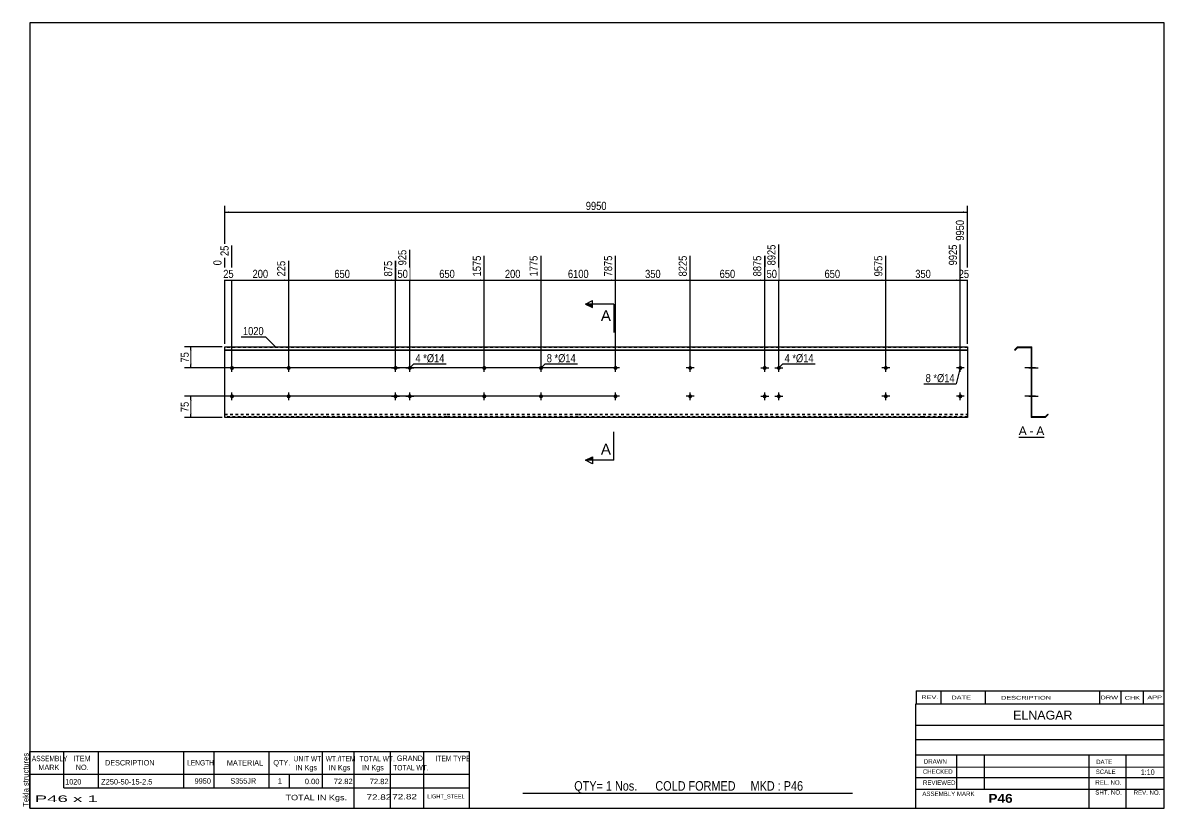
# Model space of a CAD drawing. Header units: millimetres. Extents: x -71 to 331, y -150 to 127.
import ezdxf

# ---------------------------------------------------------------- set-up
doc = ezdxf.new("R2010")
doc.units = ezdxf.units.MM
doc.linetypes.add('DXK_LINE_DOT1', pattern=[1.8814, 0.9407, -0.9407])
doc.styles.add('Arial', font='ARIAL.TTF', dxfattribs={"height": 0.2})
doc.styles.add('Arial Bold', font='ARIALBD.TTF', dxfattribs={"height": 0.2})
doc.styles.add('Arial Narrow', font='ARIALN.TTF', dxfattribs={"height": 0.2})

# ---------------------------------------------------------------- blocks, each defined once
blk = doc.blocks.new('Unknown-629081790-1711')
at = {"color": 5, "linetype": 'Continuous'}
for p, q in [((331.25, 126.75), (-68.75, 126.75)), ((-68.75, 126.75), (-68.75, -150.25)), ((331.25, -150.25), (331.25, 126.75)), ((-68.75, -150.25), (331.25, -150.25))]:
    blk.add_line(p, q, dxfattribs=at)
at = {"color": 174, "linetype": 'Continuous', "style": 'Arial'}
blk.add_text('Tekla structures', height=1.9102, rotation=90, dxfattribs=at).set_placement((-69.25, -149.75))
blk = doc.blocks.new('Unknown-629081790-12 - 1234')
at = {"color": 7, "linetype": 'Continuous'}
blk.add_line((279.94, -19.45), (288.97, -19.45), dxfattribs=at)
at = {"color": 0, "linetype": 'Continuous'}
blk.add_wipeout([(282.79, -18.7), (282.79, -15.5), (279.94, -15.5), (279.94, -18.7)], dxfattribs=at)
blk.add_wipeout([(285.17, -18.7), (285.17, -15.5), (283.75, -15.5), (283.75, -18.7)], dxfattribs=at)
at = {"color": 96, "linetype": 'Continuous', "style": 'Arial'}
blk.add_text('A', height=3.06, dxfattribs=at).set_placement((279.94, -18.7))
at = {"color": 0, "linetype": 'Continuous'}
blk.add_wipeout([(288.97, -18.7), (288.97, -15.5), (286.13, -15.5), (286.13, -18.7)], dxfattribs=at)
at = {"color": 96, "linetype": 'Continuous', "style": 'Arial'}
for s, p in [('A', (286.13, -18.7)), ('-', (283.75, -18.7))]:
    blk.add_text(s, height=3.06, dxfattribs=at).set_placement(p)
blk = doc.blocks.new('Bolt-629081790-1223 - 1203')
at = {"linetype": 'Continuous'}
for points in [[(21.8, 5, -1), (23.2, 5, -1)], [(90.79, 5, -1), (92.19, 5, -1)]]:
    blk.add_hatch(color=3, dxfattribs=at).paths.add_polyline_path(points)
at = {"color": 3, "linetype": 'Continuous'}
for p, q in [((23.9, 5), (21.1, 5)), ((22.5, 3.6), (22.5, 6.4)), ((92.89, 5), (90.09, 5)), ((91.49, 3.6), (91.49, 6.4))]:
    blk.add_line(p, q, dxfattribs=at)
blk = doc.blocks.new('Part-629081790-1218 - 1203')
at = {"color": 2, "linetype": 'Continuous'}
for p, q in [((0, -12.5), (0, 12.5)), ((0, 12.5), (35.6, 12.5)), ((35.7, 12.5), (78.29, 12.5)), ((78.39, 12.5), (124.59, 12.5)), ((124.69, 12.5), (150.88, 12.5)), ((150.98, 12.5), (177.18, 12.5)), ((177.28, 12.5), (219.87, 12.5)), ((219.97, 12.5), (246.17, 12.5)), ((246.27, 12.5), (261.86, 12.5)), ((261.86, 12.5), (261.86, -12.5)), ((0, 11.44), (35.6, 11.44)), ((0, 11.26), (35.6, 11.26)), ((35.7, 11.44), (78.29, 11.44)), ((35.7, 11.26), (78.29, 11.26)), ((78.39, 11.44), (124.59, 11.44)), ((78.39, 11.26), (124.59, 11.26)), ((124.69, 11.44), (150.88, 11.44)), ((124.69, 11.26), (150.88, 11.26)), ((150.98, 11.44), (177.18, 11.44)), ((150.98, 11.26), (177.18, 11.26)), ((177.28, 11.44), (219.87, 11.44)), ((177.28, 11.26), (219.87, 11.26)), ((219.97, 11.44), (246.17, 11.44)), ((219.97, 11.26), (246.17, 11.26)), ((246.27, 11.44), (261.86, 11.44)), ((246.27, 11.26), (261.86, 11.26)), ((35.6, -12.5), (0, -12.5)), ((78.29, -12.5), (35.7, -12.5)), ((124.59, -12.5), (78.39, -12.5)), ((150.88, -12.5), (124.69, -12.5)), ((177.18, -12.5), (150.98, -12.5)), ((219.87, -12.5), (177.28, -12.5)), ((246.17, -12.5), (219.97, -12.5)), ((261.86, -12.5), (246.27, -12.5))]:
    blk.add_line(p, q, dxfattribs=at)
at = {"color": 7, "linetype": 'DXK_LINE_DOT1'}
for p, q in [((35.6, 12.25), (0, 12.25)), ((78.29, 12.25), (35.7, 12.25)), ((124.59, 12.25), (78.39, 12.25)), ((150.88, 12.25), (124.69, 12.25)), ((177.18, 12.25), (150.98, 12.25)), ((219.87, 12.25), (177.28, 12.25)), ((246.17, 12.25), (219.97, 12.25)), ((261.86, 12.25), (246.27, 12.25)), ((0, -11.26), (35.6, -11.26)), ((0, -11.44), (35.6, -11.44)), ((35.7, -11.26), (78.29, -11.26)), ((35.7, -11.44), (78.29, -11.44)), ((78.39, -11.26), (124.59, -11.26)), ((78.39, -11.44), (124.59, -11.44)), ((124.69, -11.26), (150.88, -11.26)), ((124.69, -11.44), (150.88, -11.44)), ((150.98, -11.26), (177.18, -11.26)), ((150.98, -11.44), (177.18, -11.44)), ((177.28, -11.26), (219.87, -11.26)), ((177.28, -11.44), (219.87, -11.44)), ((219.97, -11.26), (246.17, -11.26)), ((219.97, -11.44), (246.17, -11.44)), ((246.27, -11.26), (261.86, -11.26)), ((246.27, -11.44), (261.86, -11.44)), ((35.6, -12.25), (0, -12.25)), ((78.29, -12.25), (35.7, -12.25)), ((124.59, -12.25), (78.39, -12.25)), ((150.88, -12.25), (124.69, -12.25)), ((177.18, -12.25), (150.98, -12.25)), ((219.87, -12.25), (177.28, -12.25)), ((246.17, -12.25), (219.97, -12.25)), ((261.86, -12.25), (246.27, -12.25))]:
    blk.add_line(p, q, dxfattribs=at)
blk = doc.blocks.new('Bolt-629081790-1219 - 1203')
at = {"linetype": 'Continuous'}
for points in [[(189.67, 5, -1), (191.07, 5, -1)], [(194.67, 5, -1), (196.07, 5, -1)], [(189.67, -5, -1), (191.07, -5, -1)], [(194.67, -5, -1), (196.07, -5, -1)]]:
    blk.add_hatch(color=3, dxfattribs=at).paths.add_polyline_path(points)
at = {"color": 3, "linetype": 'Continuous'}
for p, q in [((188.97, 5), (191.77, 5)), ((190.37, 3.6), (190.37, 6.4)), ((193.97, 5), (196.77, 5)), ((195.37, 3.6), (195.37, 6.4)), ((190.37, -6.4), (190.37, -3.6)), ((195.37, -6.4), (195.37, -3.6)), ((188.97, -5), (191.77, -5)), ((193.97, -5), (196.77, -5))]:
    blk.add_line(p, q, dxfattribs=at)
blk = doc.blocks.new('Bolt-629081790-1220 - 1203')
at = {"linetype": 'Continuous'}
for points in [[(163.38, 5, -1), (164.78, 5, -1)], [(232.37, 5, -1), (233.77, 5, -1)]]:
    blk.add_hatch(color=3, dxfattribs=at).paths.add_polyline_path(points)
at = {"color": 3, "linetype": 'Continuous'}
for p, q in [((165.48, 5), (162.68, 5)), ((164.08, 3.6), (164.08, 6.4)), ((234.47, 5), (231.67, 5)), ((233.07, 3.6), (233.07, 6.4))]:
    blk.add_line(p, q, dxfattribs=at)
blk = doc.blocks.new('Bolt-629081790-1221 - 1203')
at = {"linetype": 'Continuous'}
for points in [[(163.38, -5, -1), (164.78, -5, -1)], [(232.37, -5, -1), (233.77, -5, -1)]]:
    blk.add_hatch(color=3, dxfattribs=at).paths.add_polyline_path(points)
at = {"color": 3, "linetype": 'Continuous'}
for p, q in [((164.08, -6.4), (164.08, -3.6)), ((233.07, -6.4), (233.07, -3.6)), ((165.48, -5), (162.68, -5)), ((234.47, -5), (231.67, -5))]:
    blk.add_line(p, q, dxfattribs=at)
blk = doc.blocks.new('Bolt-629081790-1222 - 1203')
at = {"linetype": 'Continuous'}
for points in [[(59.5, 5, -1), (60.9, 5, -1)], [(64.5, 5, -1), (65.9, 5, -1)], [(59.5, -5, -1), (60.9, -5, -1)], [(64.5, -5, -1), (65.9, -5, -1)]]:
    blk.add_hatch(color=3, dxfattribs=at).paths.add_polyline_path(points)
at = {"color": 3, "linetype": 'Continuous'}
for p, q in [((58.8, 5), (61.6, 5)), ((60.2, 3.6), (60.2, 6.4)), ((63.8, 5), (66.6, 5)), ((65.2, 3.6), (65.2, 6.4)), ((60.2, -6.4), (60.2, -3.6)), ((65.2, -6.4), (65.2, -3.6)), ((58.8, -5), (61.6, -5)), ((63.8, -5), (66.6, -5))]:
    blk.add_line(p, q, dxfattribs=at)
blk = doc.blocks.new('Bolt-629081790-1224 - 1203')
at = {"linetype": 'Continuous'}
for points in [[(21.8, -5, -1), (23.2, -5, -1)], [(90.79, -5, -1), (92.19, -5, -1)]]:
    blk.add_hatch(color=3, dxfattribs=at).paths.add_polyline_path(points)
at = {"color": 3, "linetype": 'Continuous'}
for p, q in [((22.5, -6.4), (22.5, -3.6)), ((91.49, -6.4), (91.49, -3.6)), ((23.9, -5), (21.1, -5)), ((92.89, -5), (90.09, -5))]:
    blk.add_line(p, q, dxfattribs=at)
blk = doc.blocks.new('Bolt-629081790-1225 - 1203')
at = {"linetype": 'Continuous'}
for points in [[(1.8, 5, -1), (3.2, 5, -1)], [(110.79, 5, -1), (112.19, 5, -1)]]:
    blk.add_hatch(color=3, dxfattribs=at).paths.add_polyline_path(points)
at = {"color": 3, "linetype": 'Continuous'}
for p, q in [((3.9, 5), (1.1, 5)), ((2.5, 3.6), (2.5, 6.4)), ((112.89, 5), (110.09, 5)), ((111.49, 3.6), (111.49, 6.4))]:
    blk.add_line(p, q, dxfattribs=at)
blk = doc.blocks.new('Bolt-629081790-1226 - 1203')
at = {"linetype": 'Continuous'}
for points in [[(1.8, -5, -1), (3.2, -5, -1)], [(110.79, -5, -1), (112.19, -5, -1)]]:
    blk.add_hatch(color=3, dxfattribs=at).paths.add_polyline_path(points)
at = {"color": 3, "linetype": 'Continuous'}
for p, q in [((2.5, -6.4), (2.5, -3.6)), ((111.49, -6.4), (111.49, -3.6)), ((3.9, -5), (1.1, -5)), ((112.89, -5), (110.09, -5))]:
    blk.add_line(p, q, dxfattribs=at)
blk = doc.blocks.new('Bolt-629081790-1227 - 1203')
at = {"linetype": 'Continuous'}
for points in [[(137.08, 5, -1), (138.48, 5, -1)], [(258.66, 5, -1), (260.06, 5, -1)]]:
    blk.add_hatch(color=3, dxfattribs=at).paths.add_polyline_path(points)
at = {"color": 3, "linetype": 'Continuous'}
for p, q in [((139.18, 5), (136.38, 5)), ((137.78, 3.6), (137.78, 6.4)), ((260.76, 5), (257.96, 5)), ((259.36, 3.6), (259.36, 6.4))]:
    blk.add_line(p, q, dxfattribs=at)
blk = doc.blocks.new('Bolt-629081790-1228 - 1203')
at = {"linetype": 'Continuous'}
for points in [[(137.08, -5, -1), (138.48, -5, -1)], [(258.66, -5, -1), (260.06, -5, -1)]]:
    blk.add_hatch(color=3, dxfattribs=at).paths.add_polyline_path(points)
at = {"color": 3, "linetype": 'Continuous'}
for p, q in [((137.78, -6.4), (137.78, -3.6)), ((259.36, -6.4), (259.36, -3.6)), ((139.18, -5), (136.38, -5)), ((260.76, -5), (257.96, -5))]:
    blk.add_line(p, q, dxfattribs=at)
blk = doc.blocks.new('Bolt-629081790-1240 - 1234')
at = {"linetype": 'Continuous'}
for points in [[(284.33, 5.7), (284.33, 4.3), (284.58, 4.3), (284.58, 5.7)], [(284.33, 5.7), (284.33, 4.3), (284.58, 4.3), (284.58, 5.7)], [(284.33, -4.3), (284.33, -5.7), (284.58, -5.7), (284.58, -4.3)], [(284.33, -4.3), (284.33, -5.7), (284.58, -5.7), (284.58, -4.3)]]:
    blk.add_hatch(color=3, dxfattribs=at).paths.add_polyline_path(points)
at = {"color": 3, "linetype": 'Continuous'}
for p, q in [((285.88, 5), (282.08, 5)), ((285.88, 5), (282.08, 5)), ((284.58, 5.7), (284.33, 5.7)), ((284.58, 5.7), (284.33, 5.7)), ((284.58, 4.3), (284.33, 4.3)), ((284.58, 4.3), (284.33, 4.3)), ((285.88, -5), (282.08, -5)), ((285.88, -5), (282.08, -5)), ((284.58, -4.3), (284.33, -4.3)), ((284.58, -4.3), (284.33, -4.3)), ((284.58, -5.7), (284.33, -5.7)), ((284.58, -5.7), (284.33, -5.7))]:
    blk.add_line(p, q, dxfattribs=at)
blk = doc.blocks.new('Part-629081790-1236 - 1234')
at = {"color": 2, "linetype": 'Continuous'}
for p, q in [((279.58, 12.5), (278.52, 11.44)), ((279.68, 12.25), (278.7, 11.26)), ((279.58, 12.5), (284.58, 12.5)), ((279.68, 12.25), (284.33, 12.25)), ((284.33, 12.25), (284.33, -12.5)), ((284.58, -12.25), (284.58, 12.5)), ((278.52, 11.44), (278.7, 11.26)), ((289.23, -12.25), (290.22, -11.26)), ((289.33, -12.5), (290.39, -11.44)), ((290.39, -11.44), (290.22, -11.26)), ((289.33, -12.5), (284.33, -12.5)), ((289.23, -12.25), (284.58, -12.25))]:
    blk.add_line(p, q, dxfattribs=at)
blk = doc.blocks.new('Bolt-629081790-1237 - 1234')
at = {"linetype": 'Continuous'}
for points in [[(284.33, 5.7), (284.33, 4.3), (284.58, 4.3), (284.58, 5.7)], [(284.33, 5.7), (284.33, 4.3), (284.58, 4.3), (284.58, 5.7)], [(284.33, -4.3), (284.33, -5.7), (284.58, -5.7), (284.58, -4.3)], [(284.33, -4.3), (284.33, -5.7), (284.58, -5.7), (284.58, -4.3)]]:
    blk.add_hatch(color=3, dxfattribs=at).paths.add_polyline_path(points)
at = {"color": 3, "linetype": 'Continuous'}
for p, q in [((285.88, 5), (282.08, 5)), ((285.88, 5), (282.08, 5)), ((284.58, 5.7), (284.33, 5.7)), ((284.58, 5.7), (284.33, 5.7)), ((284.58, 4.3), (284.33, 4.3)), ((284.58, 4.3), (284.33, 4.3)), ((285.88, -5), (282.08, -5)), ((285.88, -5), (282.08, -5)), ((284.58, -4.3), (284.33, -4.3)), ((284.58, -4.3), (284.33, -4.3)), ((284.58, -5.7), (284.33, -5.7)), ((284.58, -5.7), (284.33, -5.7))]:
    blk.add_line(p, q, dxfattribs=at)
blk = doc.blocks.new('Bolt-629081790-1238 - 1234')
at = {"linetype": 'Continuous'}
blk.add_hatch(color=3, dxfattribs=at).paths.add_polyline_path([(284.33, 5.7), (284.33, 4.3), (284.58, 4.3), (284.58, 5.7)])
blk.add_hatch(color=3, dxfattribs=at).paths.add_polyline_path([(284.33, 5.7), (284.33, 4.3), (284.58, 4.3), (284.58, 5.7)])
at = {"color": 3, "linetype": 'Continuous'}
for p, q in [((283.53, 5), (286.83, 5)), ((283.53, 5), (286.83, 5)), ((284.33, 5.7), (284.58, 5.7)), ((284.33, 5.7), (284.58, 5.7)), ((284.33, 4.3), (284.58, 4.3)), ((284.33, 4.3), (284.58, 4.3))]:
    blk.add_line(p, q, dxfattribs=at)
blk = doc.blocks.new('Bolt-629081790-1239 - 1234')
at = {"linetype": 'Continuous'}
blk.add_hatch(color=3, dxfattribs=at).paths.add_polyline_path([(284.33, -4.3), (284.33, -5.7), (284.58, -5.7), (284.58, -4.3)])
blk.add_hatch(color=3, dxfattribs=at).paths.add_polyline_path([(284.33, -4.3), (284.33, -5.7), (284.58, -5.7), (284.58, -4.3)])
at = {"color": 3, "linetype": 'Continuous'}
for p, q in [((283.53, -5), (286.83, -5)), ((283.53, -5), (286.83, -5)), ((284.33, -4.3), (284.58, -4.3)), ((284.33, -4.3), (284.58, -4.3)), ((284.33, -5.7), (284.58, -5.7)), ((284.33, -5.7), (284.58, -5.7))]:
    blk.add_line(p, q, dxfattribs=at)
blk = doc.blocks.new('Bolt-629081790-1241 - 1234')
at = {"linetype": 'Continuous'}
blk.add_hatch(color=3, dxfattribs=at).paths.add_polyline_path([(284.33, 5.7), (284.33, 4.3), (284.58, 4.3), (284.58, 5.7)])
blk.add_hatch(color=3, dxfattribs=at).paths.add_polyline_path([(284.33, 5.7), (284.33, 4.3), (284.58, 4.3), (284.58, 5.7)])
at = {"color": 3, "linetype": 'Continuous'}
for p, q in [((283.53, 5), (286.83, 5)), ((283.53, 5), (286.83, 5)), ((284.33, 5.7), (284.58, 5.7)), ((284.33, 5.7), (284.58, 5.7)), ((284.33, 4.3), (284.58, 4.3)), ((284.33, 4.3), (284.58, 4.3))]:
    blk.add_line(p, q, dxfattribs=at)
blk = doc.blocks.new('Bolt-629081790-1242 - 1234')
at = {"linetype": 'Continuous'}
blk.add_hatch(color=3, dxfattribs=at).paths.add_polyline_path([(284.33, -4.3), (284.33, -5.7), (284.58, -5.7), (284.58, -4.3)])
blk.add_hatch(color=3, dxfattribs=at).paths.add_polyline_path([(284.33, -4.3), (284.33, -5.7), (284.58, -5.7), (284.58, -4.3)])
at = {"color": 3, "linetype": 'Continuous'}
for p, q in [((283.53, -5), (286.83, -5)), ((283.53, -5), (286.83, -5)), ((284.33, -4.3), (284.58, -4.3)), ((284.33, -4.3), (284.58, -4.3)), ((284.33, -5.7), (284.58, -5.7)), ((284.33, -5.7), (284.58, -5.7))]:
    blk.add_line(p, q, dxfattribs=at)
blk = doc.blocks.new('Bolt-629081790-1243 - 1234')
at = {"linetype": 'Continuous'}
blk.add_hatch(color=3, dxfattribs=at).paths.add_polyline_path([(284.33, 5.7), (284.33, 4.3), (284.58, 4.3), (284.58, 5.7)])
blk.add_hatch(color=3, dxfattribs=at).paths.add_polyline_path([(284.33, 5.7), (284.33, 4.3), (284.58, 4.3), (284.58, 5.7)])
at = {"color": 3, "linetype": 'Continuous'}
for p, q in [((283.53, 5), (286.83, 5)), ((283.53, 5), (286.83, 5)), ((284.33, 5.7), (284.58, 5.7)), ((284.33, 5.7), (284.58, 5.7)), ((284.33, 4.3), (284.58, 4.3)), ((284.33, 4.3), (284.58, 4.3))]:
    blk.add_line(p, q, dxfattribs=at)
blk = doc.blocks.new('Bolt-629081790-1244 - 1234')
at = {"linetype": 'Continuous'}
blk.add_hatch(color=3, dxfattribs=at).paths.add_polyline_path([(284.33, -4.3), (284.33, -5.7), (284.58, -5.7), (284.58, -4.3)])
blk.add_hatch(color=3, dxfattribs=at).paths.add_polyline_path([(284.33, -4.3), (284.33, -5.7), (284.58, -5.7), (284.58, -4.3)])
at = {"color": 3, "linetype": 'Continuous'}
for p, q in [((283.53, -5), (286.83, -5)), ((283.53, -5), (286.83, -5)), ((284.33, -4.3), (284.58, -4.3)), ((284.33, -4.3), (284.58, -4.3)), ((284.33, -5.7), (284.58, -5.7)), ((284.33, -5.7), (284.58, -5.7))]:
    blk.add_line(p, q, dxfattribs=at)
blk = doc.blocks.new('Bolt-629081790-1245 - 1234')
at = {"linetype": 'Continuous'}
blk.add_hatch(color=3, dxfattribs=at).paths.add_polyline_path([(284.33, 5.7), (284.33, 4.3), (284.58, 4.3), (284.58, 5.7)])
blk.add_hatch(color=3, dxfattribs=at).paths.add_polyline_path([(284.33, 5.7), (284.33, 4.3), (284.58, 4.3), (284.58, 5.7)])
at = {"color": 3, "linetype": 'Continuous'}
for p, q in [((283.53, 5), (286.83, 5)), ((283.53, 5), (286.83, 5)), ((284.33, 5.7), (284.58, 5.7)), ((284.33, 5.7), (284.58, 5.7)), ((284.33, 4.3), (284.58, 4.3)), ((284.33, 4.3), (284.58, 4.3))]:
    blk.add_line(p, q, dxfattribs=at)
blk = doc.blocks.new('Bolt-629081790-1246 - 1234')
at = {"linetype": 'Continuous'}
blk.add_hatch(color=3, dxfattribs=at).paths.add_polyline_path([(284.33, -4.3), (284.33, -5.7), (284.58, -5.7), (284.58, -4.3)])
blk.add_hatch(color=3, dxfattribs=at).paths.add_polyline_path([(284.33, -4.3), (284.33, -5.7), (284.58, -5.7), (284.58, -4.3)])
at = {"color": 3, "linetype": 'Continuous'}
for p, q in [((283.53, -5), (286.83, -5)), ((283.53, -5), (286.83, -5)), ((284.33, -4.3), (284.58, -4.3)), ((284.33, -4.3), (284.58, -4.3)), ((284.33, -5.7), (284.58, -5.7)), ((284.33, -5.7), (284.58, -5.7))]:
    blk.add_line(p, q, dxfattribs=at)
blk = doc.blocks.new('StraightDimension-629081790-1346 - 1203')
at = {"linetype": 'Continuous'}
for points in [[(1.5, 59.75), (0, 60), (1.5, 60.25)], [(260.36, 60.25), (261.86, 60), (260.36, 59.75)]]:
    blk.add_hatch(color=7, dxfattribs=at).paths.add_polyline_path(points)
at = {"color": 7, "linetype": 'Continuous'}
for p, q in [((0, 13.5), (0, 62.25)), ((261.86, 13.5), (261.86, 62.25)), ((0, 60), (261.86, 60))]:
    blk.add_line(p, q, dxfattribs=at)
at = {"color": 0}
blk.add_wipeout([(135.19, 60.15), (135.19, 64.35), (126.68, 64.35), (126.68, 60.15)], dxfattribs=at)
at = {"color": 3, "style": 'Arial Narrow'}
blk.add_text('9950', height=2.863, dxfattribs=at).set_placement((127.28, 60.75))
blk = doc.blocks.new('StraightDimension-629081790-1263 - 1203')
at = {"linetype": 'Continuous'}
blk.add_hatch(color=7, dxfattribs=at).paths.add_polyline_path([(260.36, 36.25), (261.86, 36), (260.36, 35.75)])
at = {"color": 7, "linetype": 'Continuous'}
for p, q in [((261.86, 13.5), (261.86, 57.21)), ((259.36, 6), (259.36, 48.51)), ((259.36, 36), (261.86, 36))]:
    blk.add_line(p, q, dxfattribs=at)
at = {"color": 0, "linetype": 'Continuous'}
blk.add_wipeout([(261.26, 57.81), (257.06, 57.81), (257.06, 49.3), (261.26, 49.3)], dxfattribs=at)
at = {"color": 0}
blk.add_wipeout([(263.04, 36.15), (263.04, 40.35), (258.19, 40.35), (258.19, 36.15)], dxfattribs=at)
at = {"color": 3, "linetype": 'Continuous', "style": 'Arial Narrow'}
blk.add_text('9950', height=2.863, rotation=90.0002, dxfattribs=at).set_placement((260.66, 49.9))
at = {"color": 3, "style": 'Arial Narrow'}
blk.add_text('25', height=2.863, dxfattribs=at).set_placement((258.79, 36.75))
blk = doc.blocks.new('StraightDimension-629081790-1264 - 1203')
at = {"linetype": 'Continuous'}
blk.add_hatch(color=7, dxfattribs=at).paths.add_polyline_path([(257.86, 36.25), (259.36, 36), (257.86, 35.75)])
at = {"color": 7, "linetype": 'Continuous'}
for p, q in [((259.36, 6), (259.36, 48.51)), ((233.07, 6), (233.07, 44.61)), ((233.07, 36), (259.36, 36))]:
    blk.add_line(p, q, dxfattribs=at)
at = {"color": 0, "linetype": 'Continuous'}
blk.add_wipeout([(258.76, 49.11), (254.56, 49.11), (254.56, 40.6), (258.76, 40.6)], dxfattribs=at)
at = {"color": 0}
blk.add_wipeout([(249.56, 36.15), (249.56, 40.35), (242.87, 40.35), (242.87, 36.15)], dxfattribs=at)
at = {"color": 3, "linetype": 'Continuous', "style": 'Arial Narrow'}
blk.add_text('9925', height=2.863, rotation=90.0002, dxfattribs=at).set_placement((258.16, 41.2))
at = {"color": 3, "style": 'Arial Narrow'}
blk.add_text('350', height=2.863, dxfattribs=at).set_placement((243.47, 36.75))
blk = doc.blocks.new('StraightDimension-629081790-1265 - 1203')
at = {"linetype": 'Continuous'}
blk.add_hatch(color=7, dxfattribs=at).paths.add_polyline_path([(231.57, 36.25), (233.07, 36), (231.57, 35.75)])
at = {"color": 7, "linetype": 'Continuous'}
for p, q in [((195.37, 6), (195.37, 48.51)), ((233.07, 6), (233.07, 44.61)), ((195.37, 36), (233.07, 36))]:
    blk.add_line(p, q, dxfattribs=at)
at = {"color": 0, "linetype": 'Continuous'}
blk.add_wipeout([(232.47, 45.21), (228.27, 45.21), (228.27, 36.7), (232.47, 36.7)], dxfattribs=at)
at = {"color": 0}
blk.add_wipeout([(217.56, 36.15), (217.56, 40.35), (210.88, 40.35), (210.88, 36.15)], dxfattribs=at)
at = {"color": 3, "linetype": 'Continuous', "style": 'Arial Narrow'}
blk.add_text('9575', height=2.863, rotation=90.0002, dxfattribs=at).set_placement((231.87, 37.3))
at = {"color": 3, "style": 'Arial Narrow'}
blk.add_text('650', height=2.863, dxfattribs=at).set_placement((211.48, 36.75))
blk = doc.blocks.new('StraightDimension-629081790-1266 - 1203')
at = {"linetype": 'Continuous'}
blk.add_hatch(color=7, dxfattribs=at).paths.add_polyline_path([(193.87, 36.25), (195.37, 36), (193.87, 35.75)])
at = {"color": 7, "linetype": 'Continuous'}
for p, q in [((195.37, 6), (195.37, 48.51)), ((190.37, 6), (190.37, 44.61)), ((190.37, 36), (195.37, 36))]:
    blk.add_line(p, q, dxfattribs=at)
at = {"color": 0}
blk.add_wipeout([(195.3, 36.15), (195.3, 40.35), (190.44, 40.35), (190.44, 36.15)], dxfattribs=at)
at = {"color": 0, "linetype": 'Continuous'}
blk.add_wipeout([(194.77, 49.11), (190.57, 49.11), (190.57, 40.6), (194.77, 40.6)], dxfattribs=at)
at = {"color": 3, "linetype": 'Continuous', "style": 'Arial Narrow'}
blk.add_text('8925', height=2.863, rotation=90.0002, dxfattribs=at).set_placement((194.17, 41.2))
at = {"color": 3, "style": 'Arial Narrow'}
blk.add_text('50', height=2.863, dxfattribs=at).set_placement((191.04, 36.75))
blk = doc.blocks.new('StraightDimension-629081790-1332 - 1203')
at = {"linetype": 'Continuous'}
for points in [[(-12.25, 11), (-12, 12.5), (-11.75, 11)], [(-11.75, 6.5), (-12, 5), (-12.25, 6.5)]]:
    blk.add_hatch(color=7, dxfattribs=at).paths.add_polyline_path(points)
at = {"color": 7, "linetype": 'Continuous'}
for p, q in [((-1, 12.5), (-14.25, 12.5)), ((-12, 5), (-12, 12.5)), ((136.78, 5), (-14.25, 5))]:
    blk.add_line(p, q, dxfattribs=at)
at = {"color": 0}
blk.add_wipeout([(-12.15, 11.18), (-16.35, 11.18), (-16.35, 6.32), (-12.15, 6.32)], dxfattribs=at)
at = {"color": 3, "style": 'Arial Narrow'}
blk.add_text('75', height=2.863, rotation=90.0002, dxfattribs=at).set_placement((-12.75, 6.92))
blk = doc.blocks.new('StraightDimension-629081790-1267 - 1203')
at = {"linetype": 'Continuous'}
blk.add_hatch(color=7, dxfattribs=at).paths.add_polyline_path([(188.87, 36.25), (190.37, 36), (188.87, 35.75)])
at = {"color": 7, "linetype": 'Continuous'}
for p, q in [((164.08, 6), (164.08, 44.61)), ((190.37, 6), (190.37, 44.61)), ((164.08, 36), (190.37, 36))]:
    blk.add_line(p, q, dxfattribs=at)
at = {"color": 0, "linetype": 'Continuous'}
blk.add_wipeout([(189.77, 45.21), (185.57, 45.21), (185.57, 36.7), (189.77, 36.7)], dxfattribs=at)
at = {"color": 0}
blk.add_wipeout([(180.57, 36.15), (180.57, 40.35), (173.88, 40.35), (173.88, 36.15)], dxfattribs=at)
at = {"color": 3, "linetype": 'Continuous', "style": 'Arial Narrow'}
blk.add_text('8875', height=2.863, rotation=90.0002, dxfattribs=at).set_placement((189.17, 37.3))
at = {"color": 3, "style": 'Arial Narrow'}
blk.add_text('650', height=2.863, dxfattribs=at).set_placement((174.48, 36.75))
blk = doc.blocks.new('StraightDimension-629081790-1268 - 1203')
at = {"linetype": 'Continuous'}
blk.add_hatch(color=7, dxfattribs=at).paths.add_polyline_path([(162.58, 36.25), (164.08, 36), (162.58, 35.75)])
at = {"color": 7, "linetype": 'Continuous'}
for p, q in [((137.78, 6), (137.78, 44.61)), ((164.08, 6), (164.08, 44.61)), ((137.78, 36), (164.08, 36))]:
    blk.add_line(p, q, dxfattribs=at)
at = {"color": 0, "linetype": 'Continuous'}
blk.add_wipeout([(163.48, 45.21), (159.28, 45.21), (159.28, 36.7), (163.48, 36.7)], dxfattribs=at)
at = {"color": 0}
blk.add_wipeout([(154.27, 36.15), (154.27, 40.35), (147.59, 40.35), (147.59, 36.15)], dxfattribs=at)
at = {"color": 3, "linetype": 'Continuous', "style": 'Arial Narrow'}
blk.add_text('8225', height=2.863, rotation=90.0002, dxfattribs=at).set_placement((162.88, 37.3))
at = {"color": 3, "style": 'Arial Narrow'}
blk.add_text('350', height=2.863, dxfattribs=at).set_placement((148.19, 36.75))
blk = doc.blocks.new('StraightDimension-629081790-1269 - 1203')
at = {"linetype": 'Continuous'}
blk.add_hatch(color=7, dxfattribs=at).paths.add_polyline_path([(136.28, 36.25), (137.78, 36), (136.28, 35.75)])
at = {"color": 7, "linetype": 'Continuous'}
for p, q in [((111.49, 6), (111.49, 44.61)), ((137.78, 6), (137.78, 44.61)), ((111.49, 36), (137.78, 36))]:
    blk.add_line(p, q, dxfattribs=at)
at = {"color": 0, "linetype": 'Continuous'}
blk.add_wipeout([(137.18, 45.21), (132.98, 45.21), (132.98, 36.7), (137.18, 36.7)], dxfattribs=at)
at = {"color": 0}
blk.add_wipeout([(128.89, 36.15), (128.89, 40.35), (120.38, 40.35), (120.38, 36.15)], dxfattribs=at)
at = {"color": 3, "linetype": 'Continuous', "style": 'Arial Narrow'}
blk.add_text('7875', height=2.863, rotation=90.0002, dxfattribs=at).set_placement((136.58, 37.3))
at = {"color": 3, "style": 'Arial Narrow'}
blk.add_text('6100', height=2.863, dxfattribs=at).set_placement((120.98, 36.75))
blk = doc.blocks.new('StraightDimension-629081790-1270 - 1203')
at = {"linetype": 'Continuous'}
blk.add_hatch(color=7, dxfattribs=at).paths.add_polyline_path([(109.99, 36.25), (111.49, 36), (109.99, 35.75)])
at = {"color": 7, "linetype": 'Continuous'}
for p, q in [((91.49, 6), (91.49, 44.61)), ((111.49, 6), (111.49, 44.61)), ((91.49, 36), (111.49, 36))]:
    blk.add_line(p, q, dxfattribs=at)
at = {"color": 0}
blk.add_wipeout([(104.83, 36.15), (104.83, 40.35), (98.15, 40.35), (98.15, 36.15)], dxfattribs=at)
at = {"color": 3, "style": 'Arial Narrow'}
blk.add_text('200', height=2.863, dxfattribs=at).set_placement((98.75, 36.75))
at = {"color": 0, "linetype": 'Continuous'}
blk.add_wipeout([(110.89, 45.21), (106.69, 45.21), (106.69, 36.7), (110.89, 36.7)], dxfattribs=at)
at = {"color": 3, "linetype": 'Continuous', "style": 'Arial Narrow'}
blk.add_text('1775', height=2.863, rotation=90.0002, dxfattribs=at).set_placement((110.29, 37.3))
blk = doc.blocks.new('StraightDimension-629081790-1271 - 1203')
at = {"linetype": 'Continuous'}
blk.add_hatch(color=7, dxfattribs=at).paths.add_polyline_path([(89.99, 36.25), (91.49, 36), (89.99, 35.75)])
at = {"color": 7, "linetype": 'Continuous'}
for p, q in [((65.2, 6), (65.2, 46.68)), ((91.49, 6), (91.49, 44.61)), ((65.2, 36), (91.49, 36))]:
    blk.add_line(p, q, dxfattribs=at)
at = {"color": 0, "linetype": 'Continuous'}
blk.add_wipeout([(90.89, 45.21), (86.69, 45.21), (86.69, 36.7), (90.89, 36.7)], dxfattribs=at)
at = {"color": 0}
blk.add_wipeout([(81.69, 36.15), (81.69, 40.35), (75, 40.35), (75, 36.15)], dxfattribs=at)
at = {"color": 3, "linetype": 'Continuous', "style": 'Arial Narrow'}
blk.add_text('1575', height=2.863, rotation=90.0002, dxfattribs=at).set_placement((90.29, 37.3))
at = {"color": 3, "style": 'Arial Narrow'}
blk.add_text('650', height=2.863, dxfattribs=at).set_placement((75.6, 36.75))
blk = doc.blocks.new('StraightDimension-629081790-1272 - 1203')
at = {"linetype": 'Continuous'}
blk.add_hatch(color=7, dxfattribs=at).paths.add_polyline_path([(63.7, 36.25), (65.2, 36), (63.7, 35.75)])
at = {"color": 7, "linetype": 'Continuous'}
for p, q in [((65.2, 6), (65.2, 46.68)), ((60.2, 6), (60.2, 42.78)), ((60.2, 36), (65.2, 36))]:
    blk.add_line(p, q, dxfattribs=at)
at = {"color": 0}
blk.add_wipeout([(65.13, 36.15), (65.13, 40.35), (60.27, 40.35), (60.27, 36.15)], dxfattribs=at)
at = {"color": 0, "linetype": 'Continuous'}
blk.add_wipeout([(64.6, 47.28), (60.4, 47.28), (60.4, 40.6), (64.6, 40.6)], dxfattribs=at)
at = {"color": 3, "linetype": 'Continuous', "style": 'Arial Narrow'}
blk.add_text('925', height=2.863, rotation=90.0002, dxfattribs=at).set_placement((64, 41.2))
at = {"color": 3, "style": 'Arial Narrow'}
blk.add_text('50', height=2.863, dxfattribs=at).set_placement((60.87, 36.75))
blk = doc.blocks.new('StraightDimension-629081790-1273 - 1203')
at = {"linetype": 'Continuous'}
blk.add_hatch(color=7, dxfattribs=at).paths.add_polyline_path([(58.7, 36.25), (60.2, 36), (58.7, 35.75)])
at = {"color": 7, "linetype": 'Continuous'}
for p, q in [((22.5, 6), (22.5, 42.78)), ((60.2, 6), (60.2, 42.78)), ((22.5, 36), (60.2, 36))]:
    blk.add_line(p, q, dxfattribs=at)
at = {"color": 0}
blk.add_wipeout([(44.69, 36.15), (44.69, 40.35), (38.01, 40.35), (38.01, 36.15)], dxfattribs=at)
at = {"color": 0, "linetype": 'Continuous'}
blk.add_wipeout([(59.6, 43.38), (55.4, 43.38), (55.4, 36.7), (59.6, 36.7)], dxfattribs=at)
at = {"color": 3, "linetype": 'Continuous', "style": 'Arial Narrow'}
blk.add_text('875', height=2.863, rotation=90.0002, dxfattribs=at).set_placement((59, 37.3))
at = {"color": 3, "style": 'Arial Narrow'}
blk.add_text('650', height=2.863, dxfattribs=at).set_placement((38.61, 36.75))
blk = doc.blocks.new('StraightDimension-629081790-1274 - 1203')
at = {"linetype": 'Continuous'}
blk.add_hatch(color=7, dxfattribs=at).paths.add_polyline_path([(21, 36.25), (22.5, 36), (21, 35.75)])
at = {"color": 7, "linetype": 'Continuous'}
for p, q in [((2.5, 6), (2.5, 48.16)), ((22.5, 6), (22.5, 42.78)), ((2.5, 36), (22.5, 36))]:
    blk.add_line(p, q, dxfattribs=at)
at = {"color": 0}
blk.add_wipeout([(15.84, 36.15), (15.84, 40.35), (9.16, 40.35), (9.16, 36.15)], dxfattribs=at)
at = {"color": 3, "style": 'Arial Narrow'}
blk.add_text('200', height=2.863, dxfattribs=at).set_placement((9.76, 36.75))
at = {"color": 0, "linetype": 'Continuous'}
blk.add_wipeout([(21.9, 43.38), (17.7, 43.38), (17.7, 36.7), (21.9, 36.7)], dxfattribs=at)
at = {"color": 3, "linetype": 'Continuous', "style": 'Arial Narrow'}
blk.add_text('225', height=2.863, rotation=90.0002, dxfattribs=at).set_placement((21.3, 37.3))
blk = doc.blocks.new('StraightDimension-629081790-1340 - 1203')
at = {"linetype": 'Continuous'}
for points in [[(-12.25, -6.5), (-12, -5), (-11.75, -6.5)], [(-11.75, -11), (-12, -12.5), (-12.25, -11)]]:
    blk.add_hatch(color=7, dxfattribs=at).paths.add_polyline_path(points)
at = {"color": 7, "linetype": 'Continuous'}
for p, q in [((136.78, -5), (-14.25, -5)), ((-12, -12.5), (-12, -5)), ((-1, -12.5), (-14.25, -12.5))]:
    blk.add_line(p, q, dxfattribs=at)
at = {"color": 0}
blk.add_wipeout([(-12.15, -6.32), (-16.35, -6.32), (-16.35, -11.18), (-12.15, -11.18)], dxfattribs=at)
at = {"color": 3, "style": 'Arial Narrow'}
blk.add_text('75', height=2.863, rotation=90.0002, dxfattribs=at).set_placement((-12.75, -10.58))
blk = doc.blocks.new('StraightDimension-629081790-1275 - 1203')
at = {"linetype": 'Continuous'}
blk.add_hatch(color=7, dxfattribs=at).paths.add_polyline_path([(1, 36.25), (2.5, 36), (1, 35.75)])
at = {"color": 7, "linetype": 'Continuous'}
for p, q in [((2.5, 6), (2.5, 48.16)), ((0, 13.5), (0, 43.03)), ((0, 36), (2.5, 36))]:
    blk.add_line(p, q, dxfattribs=at)
at = {"color": 0, "linetype": 'Continuous'}
blk.add_wipeout([(1.9, 48.76), (-2.3, 48.76), (-2.3, 43.9), (1.9, 43.9)], dxfattribs=at)
at = {"color": 0}
blk.add_wipeout([(3.68, 36.15), (3.68, 40.35), (-1.18, 40.35), (-1.18, 36.15)], dxfattribs=at)
at = {"color": 0, "linetype": 'Continuous'}
blk.add_wipeout([(-0.6, 43.63), (-4.8, 43.63), (-4.8, 40.6), (-0.6, 40.6)], dxfattribs=at)
at = {"color": 3, "linetype": 'Continuous', "style": 'Arial Narrow'}
for s, height, p in [('25', 2.863, (1.3, 44.5)), ('0', 2.86, (-1.2, 41.2))]:
    blk.add_text(s, height=height, rotation=90.0002, dxfattribs=at).set_placement(p)
at = {"color": 3, "style": 'Arial Narrow'}
blk.add_text('25', height=2.863, dxfattribs=at).set_placement((-0.58, 36.75))
blk = doc.blocks.new('CBS_BOM-629081790-1767')
at = {"color": 7, "linetype": 'Continuous'}
for p, q in [((-68.78, -138.28), (-68.78, -130.28)), ((-68.78, -130.28), (86.14, -130.28)), ((-56.78, -138.28), (-56.78, -130.28)), ((-44.59, -138.28), (-44.59, -130.28)), ((-14.43, -138.28), (-14.43, -130.28)), ((-3.75, -138.28), (-3.75, -130.28)), ((15.57, -138.28), (15.57, -130.28)), ((34.37, -138.28), (34.37, -130.28)), ((45.58, -138.28), (45.58, -130.28)), ((58.37, -138.28), (58.37, -130.28)), ((70.12, -138.28), (70.12, -130.28)), ((86.14, -130.29), (86.14, -138.27)), ((-68.78, -138.28), (86.14, -138.28)), ((-68.78, -143.08), (-68.78, -138.28)), ((-56.78, -143.08), (-56.78, -138.28)), ((-44.59, -143.08), (-44.59, -138.28)), ((-14.43, -143.08), (-14.43, -138.28)), ((-3.75, -143.08), (-3.75, -138.28)), ((15.57, -143.08), (15.57, -138.28)), ((22.83, -143.08), (22.83, -138.28)), ((34.37, -143.08), (34.37, -138.28)), ((45.58, -143.08), (45.58, -138.28)), ((58.37, -143.08), (58.37, -138.28)), ((70.14, -143.08), (70.14, -138.28)), ((86.14, -138.28), (86.14, -143.08)), ((-68.78, -150.28), (-68.78, -143.1)), ((-56.78, -143.08), (86.14, -143.08)), ((45.58, -150.28), (45.58, -143.1)), ((58.37, -150.28), (58.37, -143.1)), ((70.18, -150.28), (70.18, -143.1)), ((86.14, -143.08), (86.14, -150.28)), ((-68.78, -150.28), (86.14, -150.28))]:
    blk.add_line(p, q, dxfattribs=at)
at = {"color": 3, "linetype": 'Continuous', "style": 'Arial'}
for s, height, width, p in [('ASSEMBLY', 1.91, 0.7, (-68.1, -133.71)), ('ITEM', 1.91, 0.8, (-53.45, -133.71)), ('UNIT WT.', 1.91, 0.7, (24.26, -133.78)), ('WT./ITEM', 1.91, 0.7, (35.55, -133.78)), ('TOTAL WT.', 1.91, 0.7, (47.49, -133.78)), ('GRAND', 1.91, 0.8, (60.64, -133.62)), ('ITEM TYPE', 1.91, 0.7, (74.28, -133.7)), ('MARK', 1.91, 0.8, (-65.78, -136.84)), ('NO.', 1.91, 0.8, (-52.6, -136.84)), ('DESCRIPTION', 1.9102, 0.8, (-42.27, -135.21)), ('LENGTH', 1.91, 0.7, (-13.32, -135.21)), ('MATERIAL', 1.91, 0.8, (0.7, -135.26)), ('QTY.', 1.91, 0.8, (17.09, -135.18)), ('IN Kgs', 1.91, 0.8, (24.84, -136.92)), ('IN Kgs', 1.91, 0.8, (36.59, -136.92)), ('IN Kgs', 1.91, 0.8, (48.38, -136.92)), ('TOTAL WT.', 1.91, 0.7, (59.38, -136.96))]:
    blk.add_text(s, height=height, dxfattribs=dict(at, width=width)).set_placement(p)
at = {"color": 7, "linetype": 'Continuous', "style": 'Arial'}
for s, height, width, p in [('1020', 1.91, 0.8, (-56.32, -141.93)), ('Z250-50-15-2.5', 1.9102, 0.9, (-43.65, -141.93)), ('9950', 1.91, 0.85, (-10.71, -141.65)), ('S355JR', 1.91, 0.8, (1.94, -141.62))]:
    blk.add_text(s, height=height, dxfattribs=dict(at, width=width)).set_placement(p)
for s, p in [('1', (18.66, -141.62)), ('0.00', (28.17, -141.81)), ('72.82', (38.39, -141.78)), ('72.82', (51.06, -141.81))]:
    blk.add_text(s, height=1.91, dxfattribs=at).set_placement(p)
at = {"color": 6, "linetype": 'Continuous', "style": 'Arial'}
for s, height, width, p in [('P46 x 1', 2.292, 2.05, (-67.06, -148.09)), ('TOTAL IN Kgs.', 1.9102, 1.2, (21.38, -147.48)), ('72.82', 1.91, 1.3, (49.97, -147.33)), ('72.82', 1.91, 1.3, (59.04, -147.17))]:
    blk.add_text(s, height=height, dxfattribs=dict(at, width=width)).set_placement(p)
blk.add_text('LIGHT_STEEL', height=1.4135, dxfattribs=at).set_placement((71.39, -146.83))
blk = doc.blocks.new('CBS_CALLOFF-629081790-1768')
at = {"color": 7, "linetype": 'Continuous'}
blk.add_line((105.13, -144.98), (221.36, -145), dxfattribs=at)
at = {"color": 3, "linetype": 'Continuous', "style": 'Arial Narrow'}
blk.add_text('QTY= 1 Nos.      COLD FORMED     MKD : P46', height=3.3405, dxfattribs=at).set_placement((123.2, -144.09))
blk = doc.blocks.new('CBS_NAME_BLOG-629081790-1769')
at = {"color": 7, "linetype": 'Continuous'}
for p, q in [((243.66, -113.5), (331.18, -113.5)), ((243.66, -150.21), (243.66, -113.5)), ((243.66, -121.04), (331.18, -121.04)), ((243.73, -126.09), (331.25, -126.09)), ((243.66, -131.46), (331.18, -131.46)), ((258.18, -143.57), (258.18, -131.47)), ((267.87, -143.54), (267.87, -131.47)), ((304.78, -150.21), (304.78, -131.48)), ((317.83, -150.21), (317.83, -131.47)), ((243.67, -135.76), (331.25, -135.74)), ((243.66, -139.51), (331.18, -139.51)), ((243.66, -143.55), (331.18, -143.55)), ((243.66, -150.25), (331.25, -150.25))]:
    blk.add_line(p, q, dxfattribs=at)
at = {"color": 3, "linetype": 'Continuous', "style": 'Arial'}
blk.add_text('ELNAGAR', height=3.133, dxfattribs=at).set_placement((277.98, -119.03))
at = {"color": 3, "linetype": 'Continuous'}
for s, height, style, width, p in [('CHECKED', 1.566, 'Arial', 0.9, (246.14, -138.14)), ('DRAWN', 1.566, 'Arial', 0.9, (246.49, -134.57)), ('SCALE', 1.566, 'Arial', 0.9, (307.1, -138.21)), ('DATE', 1.566, 'Arial', 0.9, (307.25, -134.73)), ('1:10', 1.957, 'Arial Narrow', 0.9, (322.99, -138.57)), ('REVIEWED', 1.566, 'Arial', 0.9, (246.18, -142.06)), ('REL. NO.', 1.566, 'Arial', 0.9, (306.96, -142.01)), ('ASSEMBLY MARK', 1.5663, 'Arial', 0.9, (245.96, -145.99)), ('SHT. NO.', 1.566, 'Arial', 0.9, (306.96, -145.48)), ('REV. NO.', 1.566, 'Arial', 0.9, (320.48, -145.57)), ('P46', 3.131, 'Arial Bold', 1.1, (269.24, -148.39))]:
    blk.add_text(s, height=height, dxfattribs=dict(at, style=style, width=width)).set_placement(p)
blk = doc.blocks.new('CBS_REVISION-629081790-1770')
at = {"color": 7, "linetype": 'Continuous'}
for p, q in [((243.74, -108.87), (331.24, -108.87)), ((243.74, -108.87), (243.74, -113.5)), ((252.54, -108.87), (252.54, -113.5)), ((268.13, -108.87), (268.13, -113.44)), ((308.39, -108.87), (308.39, -113.5)), ((315.93, -108.87), (315.93, -113.5)), ((323.88, -108.87), (323.88, -113.5)), ((243.74, -113.5), (331.24, -113.5))]:
    blk.add_line(p, q, dxfattribs=at)
at = {"color": 7, "style": 'Arial Narrow', "width": 1.7}
for s, height, p in [('REV.', 1.326, (245.6, -111.82)), ('DATE', 1.326, (256.23, -111.94)), ('DESCRIPTION', 1.3257, (273.71, -111.99)), ('DRW', 1.326, (308.82, -111.93)), ('CHK', 1.326, (317.31, -112.02)), ('APP', 1.326, (325.31, -111.87))]:
    blk.add_text(s, height=height, dxfattribs=at).set_placement(p)
blk = doc.blocks.new('SectionMark-629081790-1261 - 1203')
at = {"linetype": 'Continuous'}
for points in [[(129.64, 27.55), (129.64, 26.3), (127.14, 27.55)], [(129.64, -26.3), (129.64, -27.55), (127.14, -27.55)]]:
    blk.add_hatch(color=30, dxfattribs=at).paths.add_polyline_path(points)
at = {"color": 30, "linetype": 'Continuous'}
for p, q in [((127.14, 27.55), (129.64, 28.8)), ((129.64, 26.3), (129.64, 28.8)), ((127.14, 27.55), (129.64, 26.3)), ((127.14, -27.55), (129.64, -26.3)), ((129.64, -28.8), (127.14, -27.55)), ((129.64, -26.3), (129.64, -28.8))]:
    blk.add_line(p, q, dxfattribs=at)
at = {"color": 0, "linetype": 'Continuous'}
for points in [[(136.14, 21.55), (136.14, 25.55), (132.59, 25.55), (132.59, 21.55)], [(136.14, -25.55), (136.14, -21.55), (132.59, -21.55), (132.59, -25.55)]]:
    blk.add_wipeout(points, dxfattribs=at)
at = {"color": 30, "linetype": 'Continuous'}
for p, q in [((137.14, 27.55), (127.14, 27.55)), ((137.14, 27.55), (137.14, 17.55)), ((137.14, -27.55), (137.14, -17.55)), ((137.14, -27.55), (127.14, -27.55))]:
    blk.add_line(p, q, dxfattribs=at)
at = {"color": 96, "linetype": 'Continuous', "style": 'Arial'}
for p in [(132.59, 21.55), (132.59, -25.55)]:
    blk.add_text('A', height=3.82, dxfattribs=at).set_placement(p)
blk = doc.blocks.new('Mark-629081790-1349 - 1203')
at = {"color": 0}
blk.add_wipeout([(13.69, 16.59), (13.69, 19.59), (6.37, 19.59), (6.37, 16.59)], dxfattribs=at)
blk.add_wipeout([(13.69, 16.59), (13.69, 19.59), (6.37, 19.59), (6.37, 16.59)], dxfattribs=at)
at = {"color": 7, "linetype": 'Continuous'}
for p in [(5.77, 15.99), (17.82, 12.45)]:
    blk.add_line(p, (14.29, 15.99), dxfattribs=at)
at = {"color": 3, "style": 'Arial Narrow'}
blk.add_text('1020', height=2.863, dxfattribs=at).set_placement((6.37, 16.59))
blk = doc.blocks.new('MarkSet-629081790-1362 - 1203')
at = {"color": 0}
blk.add_wipeout([(248.96, -0.01), (248.96, 2.99), (247.13, 2.99), (247.13, -0.01)], dxfattribs=at)
blk.add_wipeout([(248.96, -0.01), (248.96, 2.99), (247.13, 2.99), (247.13, -0.01)], dxfattribs=at)
blk.add_wipeout([(251.14, -0.01), (251.14, 2.99), (249.86, 2.99), (249.86, -0.01)], dxfattribs=at)
blk.add_wipeout([(251.14, -0.01), (251.14, 2.99), (249.86, 2.99), (249.86, -0.01)], dxfattribs=at)
at = {"color": 3, "style": 'Arial Narrow'}
blk.add_text('8', height=2.86, dxfattribs=at).set_placement((247.13, -0.01))
at = {"color": 0}
blk.add_wipeout([(257.35, -0.01), (257.35, 2.99), (251.14, 2.99), (251.14, -0.01)], dxfattribs=at)
blk.add_wipeout([(257.35, -0.01), (257.35, 2.99), (251.14, 2.99), (251.14, -0.01)], dxfattribs=at)
at = {"color": 7, "linetype": 'Continuous'}
for p in [(259.36, 5), (246.53, -0.61)]:
    blk.add_line(p, (257.95, -0.61), dxfattribs=at)
at = {"color": 3, "style": 'Arial Narrow'}
for s, height, p in [('*', 2.86, (249.86, -0.01)), ('Ø14', 2.863, (251.14, -0.01))]:
    blk.add_text(s, height=height, dxfattribs=at).set_placement(p)
blk = doc.blocks.new('MarkSet-629081790-1371 - 1203')
at = {"color": 0}
blk.add_wipeout([(115.33, 7.01), (115.33, 10.01), (113.51, 10.01), (113.51, 7.01)], dxfattribs=at)
blk.add_wipeout([(115.33, 7.01), (115.33, 10.01), (113.51, 10.01), (113.51, 7.01)], dxfattribs=at)
at = {"color": 7, "linetype": 'Continuous'}
blk.add_line((111.49, 5), (112.91, 6.41), dxfattribs=at)
at = {"color": 0}
blk.add_wipeout([(117.51, 7.01), (117.51, 10.01), (116.23, 10.01), (116.23, 7.01)], dxfattribs=at)
blk.add_wipeout([(117.51, 7.01), (117.51, 10.01), (116.23, 10.01), (116.23, 7.01)], dxfattribs=at)
at = {"color": 3, "style": 'Arial Narrow'}
blk.add_text('8', height=2.86, dxfattribs=at).set_placement((113.51, 7.01))
at = {"color": 0}
blk.add_wipeout([(123.72, 7.01), (123.72, 10.01), (117.51, 10.01), (117.51, 7.01)], dxfattribs=at)
blk.add_wipeout([(123.72, 7.01), (123.72, 10.01), (117.51, 10.01), (117.51, 7.01)], dxfattribs=at)
at = {"color": 7, "linetype": 'Continuous'}
blk.add_line((112.91, 6.41), (124.32, 6.41), dxfattribs=at)
at = {"color": 3, "style": 'Arial Narrow'}
for s, height, p in [('*', 2.86, (116.23, 7.01)), ('Ø14', 2.863, (117.51, 7.01))]:
    blk.add_text(s, height=height, dxfattribs=at).set_placement(p)
blk = doc.blocks.new('Mark-629081790-1376 - 1203')
at = {"color": 0}
blk.add_wipeout([(199.22, 7.01), (199.22, 10.01), (197.39, 10.01), (197.39, 7.01)], dxfattribs=at)
blk.add_wipeout([(199.22, 7.01), (199.22, 10.01), (197.39, 10.01), (197.39, 7.01)], dxfattribs=at)
at = {"color": 7, "linetype": 'Continuous'}
blk.add_line((195.37, 5), (196.79, 6.41), dxfattribs=at)
at = {"color": 0}
blk.add_wipeout([(201.39, 7.01), (201.39, 10.01), (200.12, 10.01), (200.12, 7.01)], dxfattribs=at)
blk.add_wipeout([(201.39, 7.01), (201.39, 10.01), (200.12, 10.01), (200.12, 7.01)], dxfattribs=at)
at = {"color": 3, "style": 'Arial Narrow'}
blk.add_text('4', height=2.86, dxfattribs=at).set_placement((197.39, 7.01))
at = {"color": 0}
blk.add_wipeout([(207.61, 7.01), (207.61, 10.01), (201.39, 10.01), (201.39, 7.01)], dxfattribs=at)
blk.add_wipeout([(207.61, 7.01), (207.61, 10.01), (201.39, 10.01), (201.39, 7.01)], dxfattribs=at)
at = {"color": 7, "linetype": 'Continuous'}
blk.add_line((196.79, 6.41), (208.21, 6.41), dxfattribs=at)
at = {"color": 3, "style": 'Arial Narrow'}
for s, height, p in [('*', 2.86, (200.12, 7.01)), ('Ø14', 2.863, (201.39, 7.01))]:
    blk.add_text(s, height=height, dxfattribs=at).set_placement(p)
blk = doc.blocks.new('Mark-629081790-1377 - 1203')
at = {"color": 0}
blk.add_wipeout([(69.04, 7.01), (69.04, 10.01), (67.21, 10.01), (67.21, 7.01)], dxfattribs=at)
blk.add_wipeout([(69.04, 7.01), (69.04, 10.01), (67.21, 10.01), (67.21, 7.01)], dxfattribs=at)
at = {"color": 7, "linetype": 'Continuous'}
blk.add_line((65.2, 5), (66.61, 6.41), dxfattribs=at)
at = {"color": 0}
blk.add_wipeout([(71.22, 7.01), (71.22, 10.01), (69.94, 10.01), (69.94, 7.01)], dxfattribs=at)
blk.add_wipeout([(71.22, 7.01), (71.22, 10.01), (69.94, 10.01), (69.94, 7.01)], dxfattribs=at)
at = {"color": 3, "style": 'Arial Narrow'}
blk.add_text('4', height=2.86, dxfattribs=at).set_placement((67.21, 7.01))
at = {"color": 0}
blk.add_wipeout([(77.43, 7.01), (77.43, 10.01), (71.22, 10.01), (71.22, 7.01)], dxfattribs=at)
blk.add_wipeout([(77.43, 7.01), (77.43, 10.01), (71.22, 10.01), (71.22, 7.01)], dxfattribs=at)
at = {"color": 7, "linetype": 'Continuous'}
blk.add_line((66.61, 6.41), (78.03, 6.41), dxfattribs=at)
at = {"color": 3, "style": 'Arial Narrow'}
for s, height, p in [('*', 2.86, (69.94, 7.01)), ('Ø14', 2.863, (71.22, 7.01))]:
    blk.add_text(s, height=height, dxfattribs=at).set_placement(p)

msp = doc.modelspace()

# ---------------------------------------------------------------- block references
for name in ['Unknown-629081790-1711', 'Part-629081790-1218 - 1203', 'Part-629081790-1236 - 1234', 'Bolt-629081790-1225 - 1203', 'Bolt-629081790-1223 - 1203', 'Bolt-629081790-1222 - 1203', 'Bolt-629081790-1227 - 1203', 'Bolt-629081790-1220 - 1203', 'Bolt-629081790-1219 - 1203', 'Bolt-629081790-1240 - 1234', 'Bolt-629081790-1237 - 1234', 'Bolt-629081790-1238 - 1234', 'Bolt-629081790-1241 - 1234', 'Bolt-629081790-1243 - 1234', 'Bolt-629081790-1245 - 1234', 'Bolt-629081790-1226 - 1203', 'Bolt-629081790-1224 - 1203', 'Bolt-629081790-1228 - 1203', 'Bolt-629081790-1221 - 1203', 'Bolt-629081790-1239 - 1234', 'Bolt-629081790-1242 - 1234', 'Bolt-629081790-1244 - 1234', 'Bolt-629081790-1246 - 1234', 'CBS_REVISION-629081790-1770', 'CBS_NAME_BLOG-629081790-1769', 'CBS_BOM-629081790-1767', 'CBS_CALLOFF-629081790-1768']:
    msp.add_blockref(name, (0, 0))

# ---------------------------------------------------------------- next in the draw order: block references
for name in ['StraightDimension-629081790-1346 - 1203', 'StraightDimension-629081790-1340 - 1203', 'Unknown-629081790-12 - 1234']:
    msp.add_blockref(name, (0, 0))

# ---------------------------------------------------------------- next in the draw order: block references
for name in ['StraightDimension-629081790-1263 - 1203', 'StraightDimension-629081790-1332 - 1203']:
    msp.add_blockref(name, (0, 0))

# ---------------------------------------------------------------- next in the draw order: block references
msp.add_blockref('StraightDimension-629081790-1264 - 1203', (0, 0))

# ---------------------------------------------------------------- next in the draw order: block references
for name in ['StraightDimension-629081790-1265 - 1203', 'MarkSet-629081790-1362 - 1203']:
    msp.add_blockref(name, (0, 0))

# ---------------------------------------------------------------- next in the draw order: block references
msp.add_blockref('StraightDimension-629081790-1266 - 1203', (0, 0))

# ---------------------------------------------------------------- next in the draw order: block references
for name in ['StraightDimension-629081790-1267 - 1203', 'Mark-629081790-1376 - 1203']:
    msp.add_blockref(name, (0, 0))

# ---------------------------------------------------------------- next in the draw order: block references
msp.add_blockref('StraightDimension-629081790-1268 - 1203', (0, 0))

# ---------------------------------------------------------------- next in the draw order: block references
msp.add_blockref('StraightDimension-629081790-1269 - 1203', (0, 0))

# ---------------------------------------------------------------- next in the draw order: block references
for name in ['StraightDimension-629081790-1270 - 1203', 'SectionMark-629081790-1261 - 1203']:
    msp.add_blockref(name, (0, 0))

# ---------------------------------------------------------------- next in the draw order: block references
for name in ['StraightDimension-629081790-1271 - 1203', 'MarkSet-629081790-1371 - 1203']:
    msp.add_blockref(name, (0, 0))

# ---------------------------------------------------------------- next in the draw order: block references
msp.add_blockref('StraightDimension-629081790-1272 - 1203', (0, 0))

# ---------------------------------------------------------------- next in the draw order: block references
for name in ['StraightDimension-629081790-1273 - 1203', 'Mark-629081790-1377 - 1203']:
    msp.add_blockref(name, (0, 0))

# ---------------------------------------------------------------- next in the draw order: block references
msp.add_blockref('StraightDimension-629081790-1274 - 1203', (0, 0))

# ---------------------------------------------------------------- next in the draw order: block references
for name in ['StraightDimension-629081790-1275 - 1203', 'Mark-629081790-1349 - 1203']:
    msp.add_blockref(name, (0, 0))

doc.saveas('drawing.dxf')
